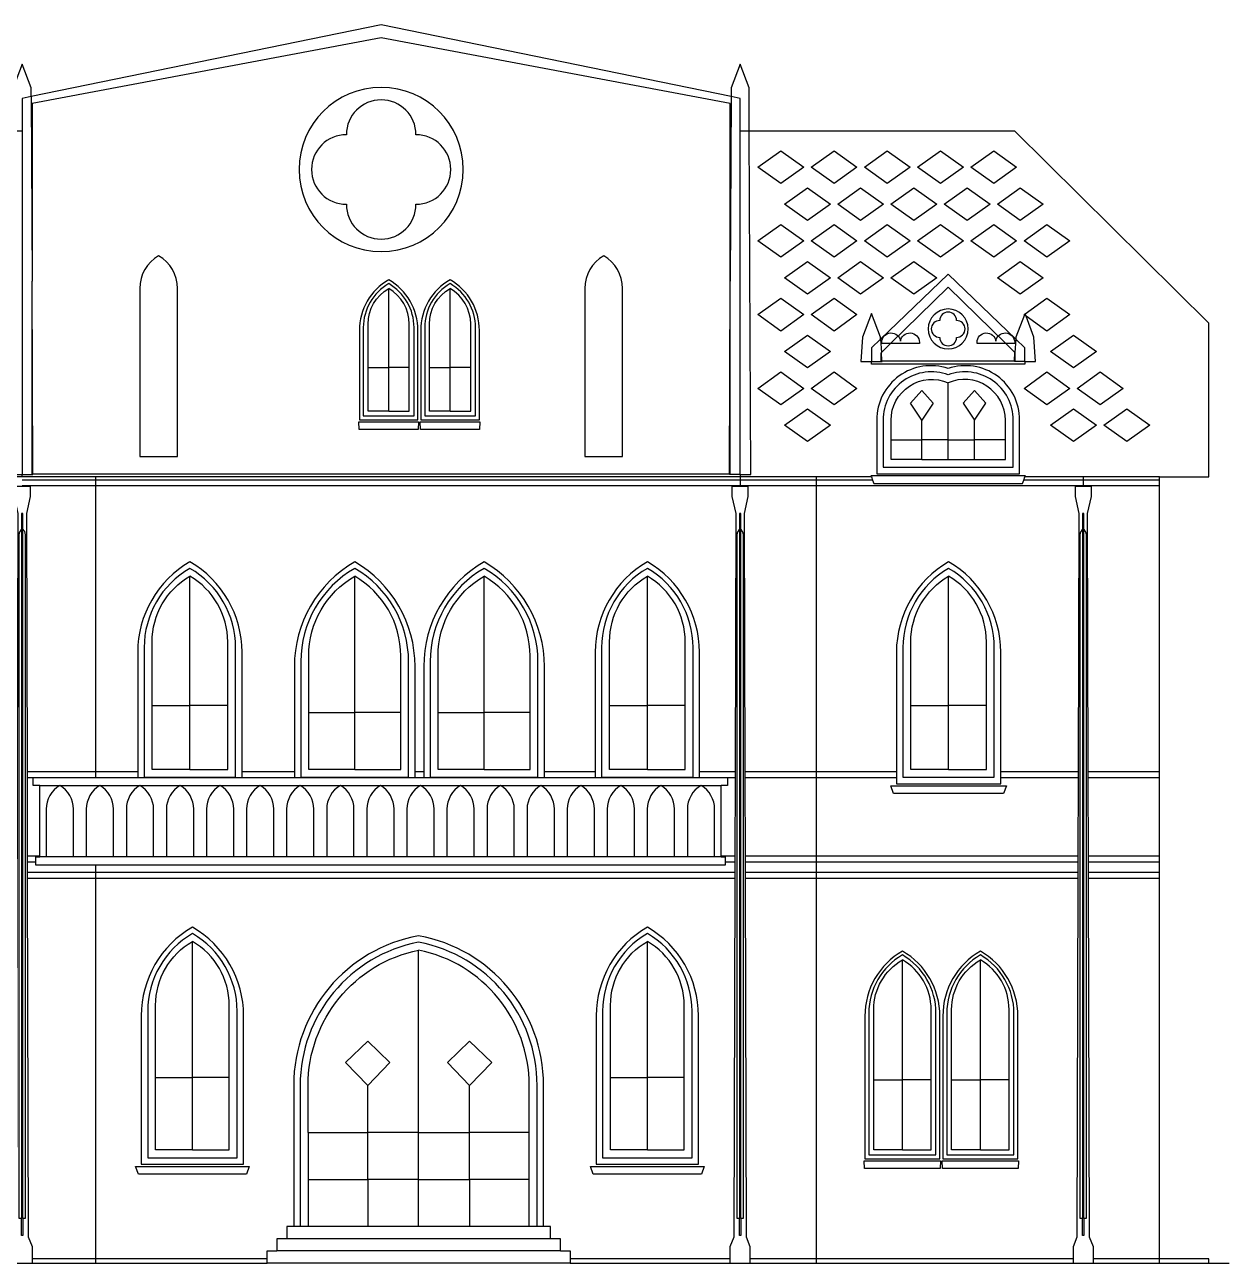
# Model space of a CAD drawing. Extents: x 57125 to 152161, y 75732 to 125580.
# Drawn here: x 85216 to 99926, y 103898 to 119019 of the extents above; entities that cross this region are included whole.
import ezdxf

# ---------------------------------------------------------------- set-up
doc = ezdxf.new("R2010")
doc.units = 0
for name, color, linetype, lineweight in [('01_SOURCE_MASSING', 7, 'Continuous', 25), ('02_NEW_GLAZING', 7, 'Continuous', 25), ('03_NEW_FRAMES', 7, 'Continuous', 25), ('04_NEW_CROWNS', 7, 'Continuous', 25), ('05_NEW_COLUMNS', 7, 'Continuous', 25), ('06_NEW_RAILINGS', 7, 'Continuous', 25), ('07_NEW_ORNAMENT', 7, 'Continuous', 25), ('08_NEW_ROOF_DETAIL', 7, 'Continuous', 25)]:
    doc.layers.add(name, color=color, linetype=linetype, lineweight=lineweight)

# ---------------------------------------------------------------- blocks, each defined once
blk = doc.blocks.new('GOTHIC_WINDOW_004')
at = {"layer": '02_NEW_GLAZING'}
for points in [[(-450, 883), (-450, 1767, -0.267956), (0, 2546)], [(450, 883), (450, 1767, 0.267956), (0, 2546)]]:
    blk.add_lwpolyline(points, format="xyb", dxfattribs=at)
for points in [[(0, 883), (0, 2546)], [(0, 0), (-450, 0), (-450, 883)], [(-450, 883), (0, 883)], [(0, 0), (450, 0), (450, 883)], [(0, 0), (0, 883)], [(450, 883), (0, 883)]]:
    blk.add_lwpolyline(points, dxfattribs=at)
at = {"layer": '03_NEW_FRAMES'}
for points in [[(-625, -175), (625, -175), (625, 1639, 0.267956), (0, 2721, 0.267956), (-625, 1639)], [(-546, -96), (546, -96), (546, 1696, 0.267956), (0, 2642, 0.267956), (-546, 1696)]]:
    blk.add_lwpolyline(points, format="xyb", close=True, dxfattribs=at)
blk.add_lwpolyline([(-695, -200), (695, -200), (660, -295), (-660, -295)], close=True, dxfattribs=at)
blk = doc.blocks.new('GOTHIC_WINDOW_005')
at = {"layer": '02_NEW_GLAZING'}
for points in [[(-450, 883), (-450, 1767, -0.267956), (0, 2546)], [(450, 883), (450, 1767, 0.267956), (0, 2546)]]:
    blk.add_lwpolyline(points, format="xyb", dxfattribs=at)
for points in [[(0, 883), (0, 2546)], [(0, 0), (-450, 0), (-450, 883)], [(-450, 883), (0, 883)], [(0, 0), (450, 0), (450, 883)], [(0, 0), (0, 883)], [(450, 883), (0, 883)]]:
    blk.add_lwpolyline(points, dxfattribs=at)
at = {"layer": '03_NEW_FRAMES'}
for points in [[(-625, -175), (625, -175), (625, 1639, 0.267956), (0, 2721, 0.267956), (-625, 1639)], [(-546, -96), (546, -96), (546, 1696, 0.267956), (0, 2642, 0.267956), (-546, 1696)]]:
    blk.add_lwpolyline(points, format="xyb", close=True, dxfattribs=at)
blk.add_lwpolyline([(-695, -200), (695, -200), (660, -295), (-660, -295)], close=True, dxfattribs=at)
blk = doc.blocks.new('GOTHIC_WINDOW_008')
at = {"layer": '02_NEW_GLAZING'}
for points in [[(-1351, 1147), (-1351, 1720, -0.356725), (0, 3373)], [(1351, 1147), (1351, 1720, 0.356725), (0, 3373)]]:
    blk.add_lwpolyline(points, format="xyb", dxfattribs=at)
for points in [[(0, 1147), (0, 3373)], [(-621, 1147), (-621, 1720)], [(621, 1147), (621, 1720)], [(-1351, 1147), (-1351, 573)], [(-1351, 1147), (-621, 1147)], [(0, 1147), (-621, 1147)], [(-621, 573), (-621, 1147)], [(0, 573), (0, 1147)], [(0, 1147), (621, 1147)], [(1351, 1147), (621, 1147)], [(621, 573), (621, 1147)], [(1351, 573), (1351, 1147)], [(-1351, 573), (-1351, 0)], [(-1351, 573), (-621, 573)], [(0, 573), (-621, 573)], [(-621, 573), (-621, 0)], [(0, 0), (0, 573)], [(0, 573), (621, 573)], [(1351, 573), (621, 573)], [(621, 573), (621, 0)], [(1351, 0), (1351, 573)]]:
    blk.add_lwpolyline(points, dxfattribs=at)
at = {"layer": '03_NEW_FRAMES'}
for points in [[(1526, 0), (1526, 1724, 0.363124), (0, 3548, 0.363124), (-1526, 1724), (-1526, 0)], [(1447, 0), (1447, 1722, 0.360411), (0, 3469, 0.360411), (-1447, 1722), (-1447, 0)]]:
    blk.add_lwpolyline(points, format="xyb", dxfattribs=at)
at = {"layer": '07_NEW_ORNAMENT'}
for points in [[(-621, 1720), (-892, 2000), (-621, 2260), (-351, 2000)], [(621, 1720), (892, 2000), (621, 2260), (351, 2000)]]:
    blk.add_lwpolyline(points, close=True, dxfattribs=at)
blk = doc.blocks.new('GOTHIC_WINDOW_013')
at = {"layer": '02_NEW_GLAZING'}
for points in [[(-351, 857), (-351, 1714, -0.267956), (0, 2322)], [(351, 857), (351, 1714, 0.267956), (0, 2322)]]:
    blk.add_lwpolyline(points, format="xyb", dxfattribs=at)
for points in [[(0, 857), (0, 2322)], [(0, 0), (-351, 0), (-351, 857)], [(-351, 857), (0, 857)], [(0, 0), (351, 0), (351, 857)], [(0, 0), (0, 857)], [(351, 857), (0, 857)]]:
    blk.add_lwpolyline(points, dxfattribs=at)
at = {"layer": '03_NEW_FRAMES'}
for points in [[(-458, -107), (458, -107), (458, 1635, 0.267956), (0, 2429, 0.267956), (-458, 1635)], [(-410, -59), (410, -59), (410, 1670, 0.267956), (0, 2381, 0.267956), (-410, 1670)]]:
    blk.add_lwpolyline(points, format="xyb", close=True, dxfattribs=at)
blk.add_lwpolyline([(-466, -132), (466, -132), (462, -227), (-462, -227)], close=True, dxfattribs=at)
blk = doc.blocks.new('GOTHIC_WINDOW_014')
at = {"layer": '02_NEW_GLAZING'}
for points in [[(-351, 857), (-351, 1714, -0.267956), (0, 2322)], [(351, 857), (351, 1714, 0.267956), (0, 2322)]]:
    blk.add_lwpolyline(points, format="xyb", dxfattribs=at)
for points in [[(0, 857), (0, 2322)], [(0, 0), (-351, 0), (-351, 857)], [(-351, 857), (0, 857)], [(0, 0), (351, 0), (351, 857)], [(0, 0), (0, 857)], [(351, 857), (0, 857)]]:
    blk.add_lwpolyline(points, dxfattribs=at)
at = {"layer": '03_NEW_FRAMES'}
for points in [[(-458, -107), (458, -107), (458, 1635, 0.267956), (0, 2429, 0.267956), (-458, 1635)], [(-410, -59), (410, -59), (410, 1670, 0.267956), (0, 2381, 0.267956), (-410, 1670)]]:
    blk.add_lwpolyline(points, format="xyb", close=True, dxfattribs=at)
blk.add_lwpolyline([(-466, -132), (466, -132), (462, -227), (-462, -227)], close=True, dxfattribs=at)
blk = doc.blocks.new('GOTHIC_WINDOW_024')
at = {"layer": '02_NEW_GLAZING'}
for points in [[(-462, 779), (-462, 1558, -0.267956), (0, 2358)], [(462, 779), (462, 1558, 0.267956), (0, 2358)]]:
    blk.add_lwpolyline(points, format="xyb", dxfattribs=at)
for points in [[(0, 779), (0, 2358)], [(0, 0), (-462, 0), (-462, 779)], [(-462, 779), (0, 779)], [(0, 0), (462, 0), (462, 779)], [(0, 0), (0, 779)], [(462, 779), (0, 779)]]:
    blk.add_lwpolyline(points, dxfattribs=at)
at = {"layer": '03_NEW_FRAMES'}
blk.add_lwpolyline([(637, -98), (637, -30), (637, 1430, 0.267956), (0, 2533, 0.267956), (-637, 1430), (-637, -30), (-637, -98)], format="xyb", dxfattribs=at)
blk.add_lwpolyline([(-558, -96), (558, -96), (558, 1487, 0.267956), (0, 2454, 0.267956), (-558, 1487)], format="xyb", close=True, dxfattribs=at)
blk = doc.blocks.new('GOTHIC_WINDOW_025')
at = {"layer": '02_NEW_GLAZING'}
for points in [[(-562, 693), (-562, 1385, -0.267956), (0, 2358)], [(562, 693), (562, 1385, 0.267956), (0, 2358)]]:
    blk.add_lwpolyline(points, format="xyb", dxfattribs=at)
for points in [[(0, 693), (0, 2358)], [(0, 0), (-562, 0), (-562, 693)], [(-562, 693), (0, 693)], [(0, 0), (562, 0), (562, 693)], [(0, 0), (0, 693)], [(562, 693), (0, 693)]]:
    blk.add_lwpolyline(points, dxfattribs=at)
at = {"layer": '03_NEW_FRAMES'}
blk.add_lwpolyline([(737, -98), (737, -30), (737, 1257, 0.267956), (0, 2533, 0.267956), (-737, 1257), (-737, -30), (-737, -98)], format="xyb", dxfattribs=at)
blk.add_lwpolyline([(-658, -96), (658, -96), (658, 1315, 0.267956), (0, 2454, 0.267956), (-658, 1315)], format="xyb", close=True, dxfattribs=at)
blk = doc.blocks.new('GOTHIC_WINDOW_026')
at = {"layer": '02_NEW_GLAZING'}
for points in [[(-562, 693), (-562, 1385, -0.267956), (0, 2358)], [(562, 693), (562, 1385, 0.267956), (0, 2358)]]:
    blk.add_lwpolyline(points, format="xyb", dxfattribs=at)
for points in [[(0, 693), (0, 2358)], [(0, 0), (-562, 0), (-562, 693)], [(-562, 693), (0, 693)], [(0, 0), (562, 0), (562, 693)], [(0, 0), (0, 693)], [(562, 693), (0, 693)]]:
    blk.add_lwpolyline(points, dxfattribs=at)
at = {"layer": '03_NEW_FRAMES'}
blk.add_lwpolyline([(737, -98), (737, -30), (737, 1257, 0.267956), (0, 2533, 0.267956), (-737, 1257), (-737, -30), (-737, -98)], format="xyb", dxfattribs=at)
blk.add_lwpolyline([(-658, -96), (658, -96), (658, 1315, 0.267956), (0, 2454, 0.267956), (-658, 1315)], format="xyb", close=True, dxfattribs=at)
blk = doc.blocks.new('GOTHIC_WINDOW_027')
at = {"layer": '02_NEW_GLAZING'}
for points in [[(-462, 779), (-462, 1558, -0.267956), (0, 2358)], [(462, 779), (462, 1558, 0.267956), (0, 2358)]]:
    blk.add_lwpolyline(points, format="xyb", dxfattribs=at)
for points in [[(0, 779), (0, 2358)], [(0, 0), (-462, 0), (-462, 779)], [(-462, 779), (0, 779)], [(0, 0), (462, 0), (462, 779)], [(0, 0), (0, 779)], [(462, 779), (0, 779)]]:
    blk.add_lwpolyline(points, dxfattribs=at)
at = {"layer": '03_NEW_FRAMES'}
blk.add_lwpolyline([(637, -98), (637, -30), (637, 1430, 0.267956), (0, 2533, 0.267956), (-637, 1430), (-637, -30), (-637, -98)], format="xyb", dxfattribs=at)
blk.add_lwpolyline([(-558, -96), (558, -96), (558, 1487, 0.267956), (0, 2454, 0.267956), (-558, 1487)], format="xyb", close=True, dxfattribs=at)
blk = doc.blocks.new('GOTHIC_WINDOW_028')
at = {"layer": '02_NEW_GLAZING'}
for points in [[(-462, 779), (-462, 1558, -0.267956), (0, 2358)], [(462, 779), (462, 1558, 0.267956), (0, 2358)]]:
    blk.add_lwpolyline(points, format="xyb", dxfattribs=at)
for points in [[(0, 779), (0, 2358)], [(0, 0), (-462, 0), (-462, 779)], [(-462, 779), (0, 779)], [(0, 0), (462, 0), (462, 779)], [(0, 0), (0, 779)], [(462, 779), (0, 779)]]:
    blk.add_lwpolyline(points, dxfattribs=at)
at = {"layer": '03_NEW_FRAMES'}
for points in [[(-637, -175), (637, -175), (637, -100), (637, -30), (637, 1430, 0.267956), (0, 2533, 0.267956), (-637, 1430), (-637, -30), (-637, -100)], [(-558, -96), (558, -96), (558, 1487, 0.267956), (0, 2454, 0.267956), (-558, 1487)]]:
    blk.add_lwpolyline(points, format="xyb", close=True, dxfattribs=at)
blk.add_lwpolyline([(-707, -200), (707, -200), (672, -295), (-672, -295)], close=True, dxfattribs=at)
blk = doc.blocks.new('GOTHIC_WINDOW_033')
at = {"layer": '02_NEW_GLAZING'}
for points in [[(-252, 531), (-252, 1062, -0.267956), (0, 1498)], [(252, 531), (252, 1062, 0.267956), (0, 1498)]]:
    blk.add_lwpolyline(points, format="xyb", dxfattribs=at)
for points in [[(0, 531), (0, 1498)], [(0, 0), (-252, 0), (-252, 531)], [(-252, 531), (0, 531)], [(0, 0), (252, 0), (252, 531)], [(0, 0), (0, 531)], [(252, 531), (0, 531)]]:
    blk.add_lwpolyline(points, dxfattribs=at)
at = {"layer": '03_NEW_FRAMES'}
for points in [[(-358, -106), (358, -106), (358, 984, 0.267956), (0, 1604, 0.267956), (-358, 984)], [(-310, -58), (310, -58), (310, 1019, 0.267956), (0, 1556, 0.267956), (-310, 1019)]]:
    blk.add_lwpolyline(points, format="xyb", close=True, dxfattribs=at)
blk.add_lwpolyline([(-365, -131), (365, -131), (361, -226), (-361, -226)], close=True, dxfattribs=at)
blk = doc.blocks.new('GOTHIC_WINDOW_034')
at = {"layer": '02_NEW_GLAZING'}
for points in [[(-252, 531), (-252, 1062, -0.267956), (0, 1498)], [(252, 531), (252, 1062, 0.267956), (0, 1498)]]:
    blk.add_lwpolyline(points, format="xyb", dxfattribs=at)
for points in [[(0, 531), (0, 1498)], [(0, 0), (-252, 0), (-252, 531)], [(-252, 531), (0, 531)], [(0, 0), (252, 0), (252, 531)], [(0, 0), (0, 531)], [(252, 531), (0, 531)]]:
    blk.add_lwpolyline(points, dxfattribs=at)
at = {"layer": '03_NEW_FRAMES'}
for points in [[(-358, -106), (358, -106), (358, 984, 0.267956), (0, 1604, 0.267956), (-358, 984)], [(-310, -58), (310, -58), (310, 1019, 0.267956), (0, 1556, 0.267956), (-310, 1019)]]:
    blk.add_lwpolyline(points, format="xyb", close=True, dxfattribs=at)
blk.add_lwpolyline([(-365, -131), (365, -131), (361, -226), (-361, -226)], close=True, dxfattribs=at)
blk = doc.blocks.new('GOTHIC_WINDOW_037')
at = {"layer": '02_NEW_GLAZING'}
for points in [[(-698, 238), (-698, 477, -0.540106), (0, 935)], [(698, 238), (698, 477, 0.540106), (0, 935)]]:
    blk.add_lwpolyline(points, format="xyb", dxfattribs=at)
for points in [[(0, 238), (0, 935)], [(-321, 238), (-321, 477)], [(321, 238), (321, 477)], [(-321, 0), (-698, 0), (-698, 238)], [(-698, 238), (-321, 238)], [(-321, 0), (-321, 238)], [(0, 238), (-321, 238)], [(0, 0), (0, 238)], [(0, 238), (321, 238)], [(321, 0), (698, 0), (698, 238)], [(321, 0), (321, 238)], [(698, 238), (321, 238)], [(-321, 0), (0, 0)], [(0, 0), (321, 0)]]:
    blk.add_lwpolyline(points, dxfattribs=at)
at = {"layer": '03_NEW_FRAMES'}
for points in [[(-873, -175), (873, -175), (873, 480, 0.511956), (0, 1110, 0.511956), (-873, 480)], [(-795, -96), (795, -96), (795, 479, 0.522808), (0, 1031, 0.522808), (-795, 479)]]:
    blk.add_lwpolyline(points, format="xyb", close=True, dxfattribs=at)
blk.add_lwpolyline([(924, -254), (938, -214), (943, -200), (-943, -200), (-938, -214), (-924, -254), (-908, -295), (908, -295), (924, -254)], dxfattribs=at)
at = {"layer": '07_NEW_ORNAMENT'}
for points in [[(-321, 477), (-461, 686), (-321, 840), (-182, 686)], [(321, 477), (461, 686), (321, 840), (182, 686)]]:
    blk.add_lwpolyline(points, close=True, dxfattribs=at)
blk = doc.blocks.new('GOTHIC_MAIN_PITCHED_ROOF')
at = {"layer": '08_NEW_ROOF_DETAIL'}
for points in [[(4185.5, 4220.252914), (4073.253865, 4220.252914), (-4229.353865, 4220.252914), (-4341.6, 4220.252914)], [(18076.471818, 0), (18676.471818, 0), (18676.471818, 1875.908922), (16309.5888, 4220.252914), (13065.046135, 4220.252914), (12952.8, 4220.252914)], [(1427.338088, 0), (-682.385766, 0)], [(4185.5, 0), (3303.636275, 0)], [(14556.252675, 0), (13886.828867, 0)]]:
    blk.add_lwpolyline(points, dxfattribs=at)
blk = doc.blocks.new('GOTHIC_CROWN_EAST_FRONT')
at = {"layer": '04_NEW_CROWNS'}
for points in [[(4273.19528, 4643.061278), (0, 5520.384), (-4273.19528, 4643.061278)], [(4263.65, 2390.192), (4263.65, 4560.384), (0, 5360.384), (-4263.65, 4560.384), (-4263.65, 2390.192)], [(-4273.19528, 4643.061278), (-4273.65, 4750.384), (-4383.65, 5040.384), (-4493.65, 4750.384), (-4495.896135, 4220.252914), (-4513.65, 30), (-4383.65, 30)], [(4383.65, 30), (4513.65, 30), (4495.896135, 4220.252914), (4493.65, 4750.384), (4383.65, 5040.384), (4273.65, 4750.384), (4273.19528, 4643.061278)], [(-4273.19528, 4643.061278), (-4383.65, 4620.384), (-4383.65, 4220.252914), (-4383.65, 30)], [(-4273.19528, 4643.061278), (-4263.65, 2390.192)], [(4273.19528, 4643.061278), (4263.65, 2390.192)], [(4383.65, 30), (4383.65, 4220.252914), (4383.65, 4620.384), (4273.19528, 4643.061278)], [(-4253.692369, 40), (-4263.65, 40), (-4263.65, 2390.192)], [(-4253.692369, 40), (-4263.65, 2390.192)], [(4253.692369, 40), (4263.65, 40), (4263.65, 2390.192)], [(4253.692369, 40), (4263.65, 2390.192)], [(-4383.65, 30), (-4253.65, 30), (-4253.692369, 40)], [(4383.65, 30), (4383.65, 0), (4383.646978, 0), (-3483.601113, 0), (-4383.601113, 0), (-4383.65, 0), (-4383.65, 30)], [(-4253.692369, 40), (4253.692369, 40)], [(4383.65, 30), (4253.65, 30), (4253.692369, 40)]]:
    blk.add_lwpolyline(points, dxfattribs=at)
at = {"layer": '07_NEW_ORNAMENT'}
for points in [[(1003, 3753.86112, 1), (-1003, 3753.86112, 1)], [(425, 4178.86112, 1), (-425, 4178.86112, 1), (-425, 3328.86112, 1), (425, 3328.86112, 1)], [(-2947.863, 250), (-2487.863, 250), (-2487.863, 2301.64, 0.2679559995), (-2717.863, 2700, 0.2679559995), (-2947.863, 2301.64)], [(2487.863, 250), (2947.863, 250), (2947.863, 2301.64, 0.2679559995), (2717.863, 2700, 0.2679559995), (2487.863, 2301.64)]]:
    blk.add_lwpolyline(points, format="xyb", close=True, dxfattribs=at)
blk = doc.blocks.new('GOTHIC_CROWN_DORMER_3')
at = {"layer": '04_NEW_CROWNS'}
for points in [[(827, 305), (0, 1098), (-827, 305)], [(704, 250), (0, 938), (-704, 250)], [(-827, 305), (-828, 328), (-938, 618), (-1048, 328), (-1068, 30), (-938, 30)], [(938, 30), (1068, 30), (1048, 328), (951, 584), (940, 613), (938, 618), (935, 609), (931, 599), (828, 328), (827, 305)], [(-827, 305), (-938, 198), (-938, 30)], [(-827, 305), (-816, 141)], [(827, 305), (816, 141)], [(938, 30), (938, 198), (827, 305)], [(-704, 250), (-816, 141)], [(816, 141), (704, 250)], [(-938, 30), (-808, 30), (-809, 40)], [(938, 30), (938, 0), (-938, 0), (-938, 30)], [(-809, 40), (-818, 40), (-818, 138), (-816, 141)], [(-809, 40), (-816, 141)], [(-809, 40), (809, 40)], [(938, 30), (808, 30), (809, 40)], [(809, 40), (818, 40), (818, 138), (816, 141)], [(809, 40), (816, 141)]]:
    blk.add_lwpolyline(points, dxfattribs=at)
at = {"layer": '07_NEW_ORNAMENT'}
for points in [[(244, 428, 1), (-244, 428, 1)], [(103, 531, 1), (-103, 531, 1), (-103, 325, 1), (103, 325, 1)], [(-704, 250), (-812, 250), (-812, 264, -0.941903), (-582, 278, -0.941903), (-352, 264), (-352, 250)], [(704, 250), (352, 250), (352, 264, -0.941903), (582, 278, -0.941903), (812, 264), (812, 250)]]:
    blk.add_lwpolyline(points, format="xyb", close=True, dxfattribs=at)
blk = doc.blocks.new('GOTHIC_RAILING_3')
at = {"layer": '06_NEW_RAILINGS'}
for points in [[(-4160, 850), (-4240, 850), (-4240, 948.436), (-4240, 950), (-3474.451113, 950), (-2964.139954, 950), (-1690.723483, 950), (-1050.519358, 950), (422.897113, 950), (529.480642, 950), (2002.897113, 950), (2623.601238, 950), (3897.017708, 950), (4240, 950), (4240, 948.436), (4240, 850), (4160, 850)], [(-4160, -20), (-4160, -11.564), (-4160, 850)], [(-4160, 850), (4160, 850)], [(4160, -20), (4160, -11.564), (4160, 850)], [(4160, -20), (4210, -20), (4210, -81.564), (4210, -120), (-3474.451113, -120), (-4210, -120), (-4210, -81.564), (-4210, -20), (-4160, -20)], [(-4081.694118, -20), (-4160, -20)], [(-3748.894118, -20), (-4081.694118, -20)], [(-3592.282353, -20), (-3748.894118, -20)], [(-3259.482353, -20), (-3592.282353, -20)], [(-3102.870588, -20), (-3259.482353, -20)], [(-2770.070588, -20), (-3102.870588, -20)], [(-2613.458824, -20), (-2770.070588, -20)], [(-2280.658824, -20), (-2613.458824, -20)], [(-2124.047059, -20), (-2280.658824, -20)], [(-1791.247059, -20), (-2124.047059, -20)], [(-1634.635294, -20), (-1791.247059, -20)], [(-1301.835294, -20), (-1634.635294, -20)], [(-1145.223529, -20), (-1301.835294, -20)], [(-812.423529, -20), (-1145.223529, -20)], [(-655.811765, -20), (-812.423529, -20)], [(-323.011765, -20), (-655.811765, -20)], [(-166.4, -20), (-323.011765, -20)], [(166.4, -20), (-166.4, -20)], [(323.011765, -20), (166.4, -20)], [(655.811765, -20), (323.011765, -20)], [(812.423529, -20), (655.811765, -20)], [(1145.223529, -20), (812.423529, -20)], [(1301.835294, -20), (1145.223529, -20)], [(1634.635294, -20), (1301.835294, -20)], [(1791.247059, -20), (1634.635294, -20)], [(2124.047059, -20), (1791.247059, -20)], [(2280.658824, -20), (2124.047059, -20)], [(2613.458824, -20), (2280.658824, -20)], [(2770.070588, -20), (2613.458824, -20)], [(3102.870588, -20), (2770.070588, -20)], [(3259.482353, -20), (3102.870588, -20)], [(3592.282353, -20), (3259.482353, -20)], [(3748.894118, -20), (3592.282353, -20)], [(4081.694118, -20), (3748.894118, -20)], [(4160, -20), (4081.694118, -20)]]:
    blk.add_lwpolyline(points, dxfattribs=at)
for points in [[(-3748.894118, -20), (-3748.894118, 561.7952, 0.2679559995), (-3915.294118, 850, 0.2679559995), (-4081.694118, 561.7952), (-4081.694118, -20)], [(-3259.482353, -20), (-3259.482353, 561.7952, 0.2679559995), (-3425.882353, 850, 0.2679559995), (-3592.282353, 561.7952), (-3592.282353, -20)], [(-2770.070588, -20), (-2770.070588, 561.7952, 0.2679559995), (-2936.470588, 850, 0.2679559995), (-3102.870588, 561.7952), (-3102.870588, -20)], [(-2280.658824, -20), (-2280.658824, 561.7952, 0.2679559995), (-2447.058824, 850, 0.2679559995), (-2613.458824, 561.7952), (-2613.458824, -20)], [(-1791.247059, -20), (-1791.247059, 561.7952, 0.2679559995), (-1957.647059, 850, 0.2679559995), (-2124.047059, 561.7952), (-2124.047059, -20)], [(-1301.835294, -20), (-1301.835294, 561.7952, 0.2679559995), (-1468.235294, 850, 0.2679559995), (-1634.635294, 561.7952), (-1634.635294, -20)], [(-812.423529, -20), (-812.423529, 561.7952, 0.2679559995), (-978.823529, 850, 0.2679559995), (-1145.223529, 561.7952), (-1145.223529, -20)], [(-323.011765, -20), (-323.011765, 561.7952, 0.2679559995), (-489.411765, 850, 0.2679559995), (-655.811765, 561.7952), (-655.811765, -20)], [(166.4, -20), (166.4, 561.7952, 0.2679559995), (0, 850, 0.2679559995), (-166.4, 561.7952), (-166.4, -20)], [(655.811765, -20), (655.811765, 561.7952, 0.2679559995), (489.411765, 850, 0.2679559995), (323.011765, 561.7952), (323.011765, -20)], [(1145.223529, -20), (1145.223529, 561.7952, 0.2679559995), (978.823529, 850, 0.2679559995), (812.423529, 561.7952), (812.423529, -20)], [(1634.635294, -20), (1634.635294, 561.7952, 0.2679559995), (1468.235294, 850, 0.2679559995), (1301.835294, 561.7952), (1301.835294, -20)], [(2124.047059, -20), (2124.047059, 561.7952, 0.2679559995), (1957.647059, 850, 0.2679559995), (1791.247059, 561.7952), (1791.247059, -20)], [(2613.458824, -20), (2613.458824, 561.7952, 0.2679559995), (2447.058824, 850, 0.2679559995), (2280.658824, 561.7952), (2280.658824, -20)], [(3102.870588, -20), (3102.870588, 561.7952, 0.2679559995), (2936.470588, 850, 0.2679559995), (2770.070588, 561.7952), (2770.070588, -20)], [(3592.282353, -20), (3592.282353, 561.7952, 0.2679559995), (3425.882353, 850, 0.2679559995), (3259.482353, 561.7952), (3259.482353, -20)], [(4081.694118, -20), (4081.694118, 561.7952, 0.2679559995), (3915.294118, 850, 0.2679559995), (3748.894118, 561.7952), (3748.894118, -20)]]:
    blk.add_lwpolyline(points, format="xyb", dxfattribs=at)
blk = doc.blocks.new('GOTHIC_STAIRS_ENTRANCE_3')
at = {"layer": '01_SOURCE_MASSING'}
for points in [[(1611, 300), (1611, 450), (1526, 450), (1447, 450), (1351, 450), (621, 450), (0, 450), (-621, 450), (-1351, 450), (-1447, 450), (-1526, 450), (-1611, 450), (-1611, 300)], [(-1611, 300), (-1731, 300), (-1731, 150)], [(1611, 300), (-1611, 300)], [(1731, 150), (1731, 300), (1611, 300)], [(1731, 150), (1851, 150), (1851, 55), (1851, 0), (-1851, 0), (-1851, 55), (-1851, 150), (-1731, 150)], [(1731, 150), (-1731, 150)]]:
    blk.add_lwpolyline(points, dxfattribs=at)
blk = doc.blocks.new('GOTHIC_COLUMN_004')
at = {"layer": '05_NEW_COLUMNS'}
blk.add_lwpolyline([(-124, 0), (0, 0), (124, 0), (124, 55), (124, 200), (76, 320), (65, 4700), (65, 4770), (65, 4900), (64, 4970), (62, 5930), (62, 6000), (54, 9152), (100, 9362), (100, 9482), (0, 9482), (-100, 9482), (-100, 9362), (-54, 9152), (-62, 6000), (-62, 5930), (-64, 4970), (-65, 4900), (-65, 4770), (-65, 4700), (-76, 320), (-124, 200), (-124, 55)], close=True, dxfattribs=at)
for points in [[(8, 550), (8, 9152), (-8, 9152), (-8, 550)], [(8, 550), (8, 340), (-8, 340), (-8, 550)], [(8, 550), (-8, 550)]]:
    blk.add_lwpolyline(points, dxfattribs=at)
blk.add_lwpolyline([(8, 550), (40, 550), (40, 8892, 0.267956), (0, 8962, 0.267956), (-40, 8892), (-40, 550), (-8, 550)], format="xyb", dxfattribs=at)
blk = doc.blocks.new('GOTHIC_COLUMN_005')
at = {"layer": '05_NEW_COLUMNS'}
blk.add_lwpolyline([(-124, 0), (0, 0), (124, 0), (124, 55), (124, 200), (76, 320), (65, 4700), (65, 4770), (65, 4900), (64, 4970), (62, 5930), (62, 6000), (54, 9152), (100, 9362), (100, 9482), (0, 9482), (-100, 9482), (-100, 9362), (-54, 9152), (-62, 6000), (-62, 5930), (-64, 4970), (-65, 4900), (-65, 4770), (-65, 4700), (-76, 320), (-124, 200), (-124, 55)], close=True, dxfattribs=at)
for points in [[(8, 550), (8, 9152), (-8, 9152), (-8, 550)], [(8, 550), (8, 340), (-8, 340), (-8, 550)], [(8, 550), (-8, 550)]]:
    blk.add_lwpolyline(points, dxfattribs=at)
blk.add_lwpolyline([(8, 550), (40, 550), (40, 8892, 0.267956), (0, 8962, 0.267956), (-40, 8892), (-40, 550), (-8, 550)], format="xyb", dxfattribs=at)
blk = doc.blocks.new('GOTHIC_COLUMN_006')
at = {"layer": '05_NEW_COLUMNS'}
blk.add_lwpolyline([(-124, 0), (0, 0), (124, 0), (124, 55), (124, 200), (76, 320), (65, 4700), (65, 4770), (65, 4900), (64, 4970), (62, 5930), (62, 6000), (54, 9152), (100, 9362), (100, 9482), (0, 9482), (-100, 9482), (-100, 9362), (-54, 9152), (-62, 6000), (-62, 5930), (-64, 4970), (-65, 4900), (-65, 4770), (-65, 4700), (-76, 320), (-124, 200), (-124, 55)], close=True, dxfattribs=at)
for points in [[(8, 550), (8, 9152), (-8, 9152), (-8, 550)], [(8, 550), (8, 340), (-8, 340), (-8, 550)], [(8, 550), (-8, 550)]]:
    blk.add_lwpolyline(points, dxfattribs=at)
blk.add_lwpolyline([(8, 550), (40, 550), (40, 8892, 0.267956), (0, 8962, 0.267956), (-40, 8892), (-40, 550), (-8, 550)], format="xyb", dxfattribs=at)
blk = doc.blocks.new('GOTHIC_ROOF_TILING_1')
at = {"layer": '08_NEW_ROOF_DETAIL'}
for points in [[(77550, 117480), (77830, 117280), (77550, 117080), (77270, 117280)], [(78200, 117480), (78480, 117280), (78200, 117080), (77920, 117280)], [(78850, 117480), (79130, 117280), (78850, 117080), (78570, 117280)], [(79500, 117480), (79780, 117280), (79500, 117080), (79220, 117280)], [(80150, 117480), (80430, 117280), (80150, 117080), (79870, 117280)], [(80800, 117480), (81080, 117280), (80800, 117080), (80520, 117280)], [(81450, 117480), (81730, 117280), (81450, 117080), (81170, 117280)], [(82100, 117480), (82380, 117280), (82100, 117080), (81820, 117280)], [(82750, 117480), (83030, 117280), (82750, 117080), (82470, 117280)], [(83400, 117480), (83680, 117280), (83400, 117080), (83120, 117280)], [(84050, 117480), (84330, 117280), (84050, 117080), (83770, 117280)], [(84700, 117480), (84980, 117280), (84700, 117080), (84420, 117280)], [(94450, 117480), (94730, 117280), (94450, 117080), (94170, 117280)], [(95100, 117480), (95380, 117280), (95100, 117080), (94820, 117280)], [(95750, 117480), (96030, 117280), (95750, 117080), (95470, 117280)], [(96400, 117480), (96680, 117280), (96400, 117080), (96120, 117280)], [(97050, 117480), (97330, 117280), (97050, 117080), (96770, 117280)], [(77225, 117030), (77505, 116830), (77225, 116630), (76945, 116830)], [(77875, 117030), (78155, 116830), (77875, 116630), (77595, 116830)], [(78525, 117030), (78805, 116830), (78525, 116630), (78245, 116830)], [(79175, 117030), (79455, 116830), (79175, 116630), (78895, 116830)], [(79825, 117030), (80105, 116830), (79825, 116630), (79545, 116830)], [(80475, 117030), (80755, 116830), (80475, 116630), (80195, 116830)], [(81125, 117030), (81405, 116830), (81125, 116630), (80845, 116830)], [(81775, 117030), (82055, 116830), (81775, 116630), (81495, 116830)], [(82425, 117030), (82705, 116830), (82425, 116630), (82145, 116830)], [(83075, 117030), (83355, 116830), (83075, 116630), (82795, 116830)], [(83725, 117030), (84005, 116830), (83725, 116630), (83445, 116830)], [(84375, 117030), (84655, 116830), (84375, 116630), (84095, 116830)], [(94775, 117030), (95055, 116830), (94775, 116630), (94495, 116830)], [(95425, 117030), (95705, 116830), (95425, 116630), (95145, 116830)], [(96075, 117030), (96355, 116830), (96075, 116630), (95795, 116830)], [(96725, 117030), (97005, 116830), (96725, 116630), (96445, 116830)], [(97375, 117030), (97655, 116830), (97375, 116630), (97095, 116830)], [(77550, 116580), (77830, 116380), (77550, 116180), (77270, 116380)], [(78200, 116580), (78480, 116380), (78200, 116180), (77920, 116380)], [(78850, 116580), (79130, 116380), (78850, 116180), (78570, 116380)], [(79500, 116580), (79780, 116380), (79500, 116180), (79220, 116380)], [(80150, 116580), (80430, 116380), (80150, 116180), (79870, 116380)], [(80800, 116580), (81080, 116380), (80800, 116180), (80520, 116380)], [(81450, 116580), (81730, 116380), (81450, 116180), (81170, 116380)], [(82100, 116580), (82380, 116380), (82100, 116180), (81820, 116380)], [(82750, 116580), (83030, 116380), (82750, 116180), (82470, 116380)], [(83400, 116580), (83680, 116380), (83400, 116180), (83120, 116380)], [(84050, 116580), (84330, 116380), (84050, 116180), (83770, 116380)], [(84700, 116580), (84980, 116380), (84700, 116180), (84420, 116380)], [(94450, 116580), (94730, 116380), (94450, 116180), (94170, 116380)], [(95100, 116580), (95380, 116380), (95100, 116180), (94820, 116380)], [(95750, 116580), (96030, 116380), (95750, 116180), (95470, 116380)], [(96400, 116580), (96680, 116380), (96400, 116180), (96120, 116380)], [(97050, 116580), (97330, 116380), (97050, 116180), (96770, 116380)], [(97700, 116580), (97980, 116380), (97700, 116180), (97420, 116380)], [(77225, 116130), (77505, 115930), (77225, 115730), (76945, 115930)], [(77875, 116130), (78155, 115930), (77875, 115730), (77595, 115930)], [(78525, 116130), (78805, 115930), (78525, 115730), (78245, 115930)], [(79825, 116130), (80105, 115930), (79825, 115730), (79545, 115930)], [(80475, 116130), (80755, 115930), (80475, 115730), (80195, 115930)], [(81125, 116130), (81405, 115930), (81125, 115730), (80845, 115930)], [(81775, 116130), (82055, 115930), (81775, 115730), (81495, 115930)], [(82425, 116130), (82705, 115930), (82425, 115730), (82145, 115930)], [(83725, 116130), (84005, 115930), (83725, 115730), (83445, 115930)], [(84375, 116130), (84655, 115930), (84375, 115730), (84095, 115930)], [(94775, 116130), (95055, 115930), (94775, 115730), (94495, 115930)], [(95425, 116130), (95705, 115930), (95425, 115730), (95145, 115930)], [(96075, 116130), (96355, 115930), (96075, 115730), (95795, 115930)], [(97375, 116130), (97655, 115930), (97375, 115730), (97095, 115930)], [(77550, 115680), (77830, 115480), (77550, 115280), (77270, 115480)], [(78200, 115680), (78480, 115480), (78454, 115461), (78419, 115436), (78200, 115280), (77920, 115480)], [(80800, 115680), (81080, 115480), (80800, 115280), (80520, 115480)], [(81450, 115680), (81730, 115480), (81450, 115280), (81170, 115480)], [(82100, 115680), (82380, 115480), (82100, 115280), (81820, 115480)], [(84700, 115680), (84980, 115480), (84700, 115280), (84420, 115480)], [(94450, 115680), (94730, 115480), (94450, 115280), (94170, 115480)], [(95100, 115680), (95380, 115480), (95100, 115280), (94820, 115480)], [(97700, 115680), (97980, 115480), (97700, 115280), (97446, 115462), (97425, 115476), (97420, 115480), (97430, 115487), (97435, 115491)], [(77225, 115230), (77505, 115030), (77225, 114830), (76945, 115030)], [(77875, 115230), (78155, 115030), (77875, 114830), (77595, 115030)], [(81125, 115230), (81405, 115030), (81125, 114830), (80845, 115030)], [(81775, 115230), (82055, 115030), (81775, 114830), (81495, 115030)], [(94775, 115230), (95055, 115030), (94775, 114830), (94495, 115030)], [(98025, 115230), (98305, 115030), (98025, 114830), (97745, 115030)], [(77550, 114780), (77830, 114580), (77550, 114380), (77270, 114580)], [(78200, 114780), (78480, 114580), (78200, 114380), (77920, 114580)], [(80800, 114780), (81080, 114580), (80800, 114380), (80520, 114580)], [(81450, 114780), (81730, 114580), (81450, 114380), (81170, 114580)], [(82100, 114780), (82380, 114580), (82100, 114380), (81820, 114580)], [(84700, 114780), (84980, 114580), (84700, 114380), (84420, 114580)], [(94450, 114780), (94730, 114580), (94450, 114380), (94170, 114580)], [(95100, 114780), (95380, 114580), (95100, 114380), (94820, 114580)], [(97700, 114780), (97980, 114580), (97700, 114380), (97420, 114580)], [(98350, 114780), (98630, 114580), (98350, 114380), (98070, 114580)], [(77225, 114330), (77505, 114130), (77225, 113930), (76945, 114130)], [(77875, 114330), (78155, 114130), (77875, 113930), (77595, 114130)], [(81125, 114330), (81405, 114130), (81125, 113930), (80845, 114130)], [(81775, 114330), (82055, 114130), (81775, 113930), (81495, 114130)], [(94775, 114330), (95055, 114130), (94775, 113930), (94495, 114130)], [(98025, 114330), (98305, 114130), (98025, 113930), (97745, 114130)], [(98675, 114330), (98955, 114130), (98675, 113930), (98395, 114130)]]:
    blk.add_lwpolyline(points, close=True, dxfattribs=at)

msp = doc.modelspace()

# ---------------------------------------------------------------- linework, layer by layer
at = {"layer": '01_SOURCE_MASSING'}
for points in [[(86086, 113459), (85186, 113459)], [(86086, 113459), (86086, 113498)], [(86086, 113389), (86086, 113459)], [(93953, 113459), (86086, 113459)], [(93953, 113498), (93953, 113459)], [(94887, 113459), (94887, 113498), (93953, 113498)], [(93953, 113459), (93953, 113389)], [(94887, 113459), (93953, 113459)], [(94887, 113389), (94887, 113459)], [(95571, 113459), (94887, 113459)], [(98143, 113459), (97418, 113459)], [(98143, 113498), (97433, 113498)], [(98143, 113498), (98143, 113459)], [(99076, 113459), (99076, 113498), (98143, 113498)], [(98143, 113459), (98143, 113389)], [(99076, 113459), (98143, 113459)], [(99076, 113389), (99076, 113459)], [(86086, 113389), (85186, 113389)], [(86086, 109898), (86086, 113389)], [(93953, 113389), (86086, 113389)], [(93953, 113389), (93953, 113380)], [(94887, 113389), (93953, 113389)], [(94887, 109898), (94887, 113389)], [(98143, 113389), (94887, 113389)], [(98143, 113389), (98143, 113380)], [(99076, 113389), (98143, 113389)], [(99076, 109898), (99076, 113389)], [(86086, 109898), (85247, 109898)], [(85248, 109828), (85320, 109828)], [(86086, 109830), (86086, 109898)], [(86596, 109898), (86086, 109898)], [(88509, 109898), (87869, 109898)], [(90089, 109898), (89983, 109898)], [(92184, 109898), (91563, 109898)], [(93891, 109898), (93457, 109898)], [(93800, 109828), (93891, 109828)], [(94887, 109898), (94015, 109898)], [(94015, 109828), (94887, 109828)], [(94887, 109828), (94887, 109898)], [(95862, 109898), (94887, 109898)], [(94887, 108868), (94887, 109828)], [(94887, 109828), (95862, 109828)], [(98082, 109898), (97135, 109898)], [(97135, 109828), (98081, 109828)], [(99076, 109898), (98205, 109898)], [(98205, 109828), (99076, 109828)], [(99076, 109828), (99076, 109898)], [(99076, 108868), (99076, 109828)], [(85400, 108868), (85250, 108868)], [(93888, 108868), (93720, 108868)], [(94887, 108868), (94017, 108868)], [(94887, 108798), (94887, 108868)], [(98079, 108868), (94887, 108868)], [(99076, 108868), (98208, 108868)], [(99076, 108798), (99076, 108868)], [(85250, 108798), (85350, 108798)], [(86086, 108668), (86086, 108760)], [(93770, 108798), (93888, 108798)], [(94017, 108798), (94887, 108798)], [(94887, 108668), (94887, 108798)], [(94887, 108798), (98079, 108798)], [(98208, 108798), (99076, 108798)], [(99076, 108668), (99076, 108798)], [(86086, 108668), (85250, 108668)], [(85251, 108598), (86086, 108598)], [(86086, 108598), (86086, 108668)], [(93888, 108668), (86086, 108668)], [(86086, 103953), (86086, 108598)], [(86086, 108598), (93888, 108598)], [(94887, 108668), (94018, 108668)], [(94018, 108598), (94887, 108598)], [(94887, 108598), (94887, 108668)], [(98079, 108668), (94887, 108668)], [(94887, 103953), (94887, 108598)], [(94887, 108598), (98078, 108598)], [(99076, 108668), (98208, 108668)], [(98209, 108598), (99076, 108598)], [(99076, 108598), (99076, 108668)], [(99076, 103953), (99076, 108598)], [(86086, 103953), (85310, 103953)], [(85310, 103898), (86086, 103898)], [(86086, 103898), (86086, 103953)], [(88176, 103953), (86086, 103953)], [(86086, 103898), (88176, 103898)], [(93829, 103953), (91878, 103953)], [(91878, 103898), (93829, 103898)], [(94887, 103953), (94077, 103953)], [(94077, 103898), (94887, 103898)], [(94887, 103898), (94887, 103953)], [(98019, 103953), (94887, 103953)], [(94887, 103898), (98019, 103898)], [(99076, 103953), (98267, 103953)], [(98267, 103898), (99076, 103898)], [(99076, 103898), (99076, 103953)], [(99676, 103898), (99676, 103953), (99076, 103953)], [(99076, 103898), (99676, 103898)], [(99676, 103898), (99926, 103898)]]:
    msp.add_lwpolyline(points, dxfattribs=at)

# ---------------------------------------------------------------- block references
for name, p in [('GOTHIC_CROWN_EAST_FRONT', (89569, 113498)), ('GOTHIC_MAIN_PITCHED_ROOF', (81000, 113498)), ('GOTHIC_ROOF_TILING_1', (0, 0)), ('GOTHIC_CROWN_DORMER_3', (96494, 114877)), ('GOTHIC_WINDOW_033', (89661, 114302)), ('GOTHIC_WINDOW_034', (90411, 114302)), ('GOTHIC_WINDOW_037', (96494, 113713)), ('GOTHIC_COLUMN_004', (85186, 103898)), ('GOTHIC_COLUMN_005', (93953, 103898)), ('GOTHIC_COLUMN_006', (98143, 103898)), ('GOTHIC_WINDOW_024', (87233, 109928)), ('GOTHIC_WINDOW_025', (89246, 109928)), ('GOTHIC_WINDOW_026', (90826, 109928)), ('GOTHIC_WINDOW_027', (92820, 109928)), ('GOTHIC_WINDOW_028', (96499, 109928)), ('GOTHIC_RAILING_3', (89560, 108880)), ('GOTHIC_WINDOW_004', (87264, 105281)), ('GOTHIC_WINDOW_005', (92820, 105281)), ('GOTHIC_WINDOW_008', (90027, 104348)), ('GOTHIC_WINDOW_013', (95935, 105281)), ('GOTHIC_WINDOW_014', (96887, 105281)), ('GOTHIC_STAIRS_ENTRANCE_3', (90027, 103898))]:
    msp.add_blockref(name, p)

doc.saveas('drawing.dxf')
